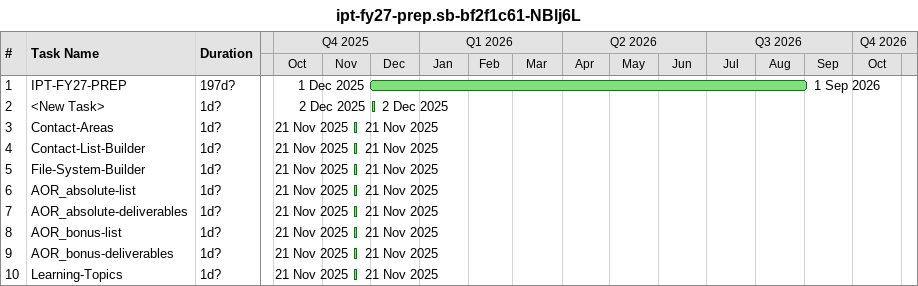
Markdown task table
ipt-fy27-prep.sb-bf2f1c61-NBlj6L

| ID | Task | Duration | Start | Finish |
|---|---|---|---|---|
| 1 | IPT-FY27-PREP | 197d? | 2025-12-01 | 2026-09-01 |
| 2 | <New Task> | 1d? | 2025-12-02 | 2025-12-02 |
| 3 | Contact-Areas | 1d? | 2025-11-21 | 2025-11-21 |
| 4 | Contact-List-Builder | 1d? | 2025-11-21 | 2025-11-21 |
| 5 | File-System-Builder | 1d? | 2025-11-21 | 2025-11-21 |
| 6 | AOR_absolute-list | 1d? | 2025-11-21 | 2025-11-21 |
| 7 | AOR_absolute-deliverables | 1d? | 2025-11-21 | 2025-11-21 |
| 8 | AOR_bonus-list | 1d? | 2025-11-21 | 2025-11-21 |
| 9 | AOR_bonus-deliverables | 1d? | 2025-11-21 | 2025-11-21 |
| 10 | Learning-Topics | 1d? | 2025-11-21 | 2025-11-21 |
